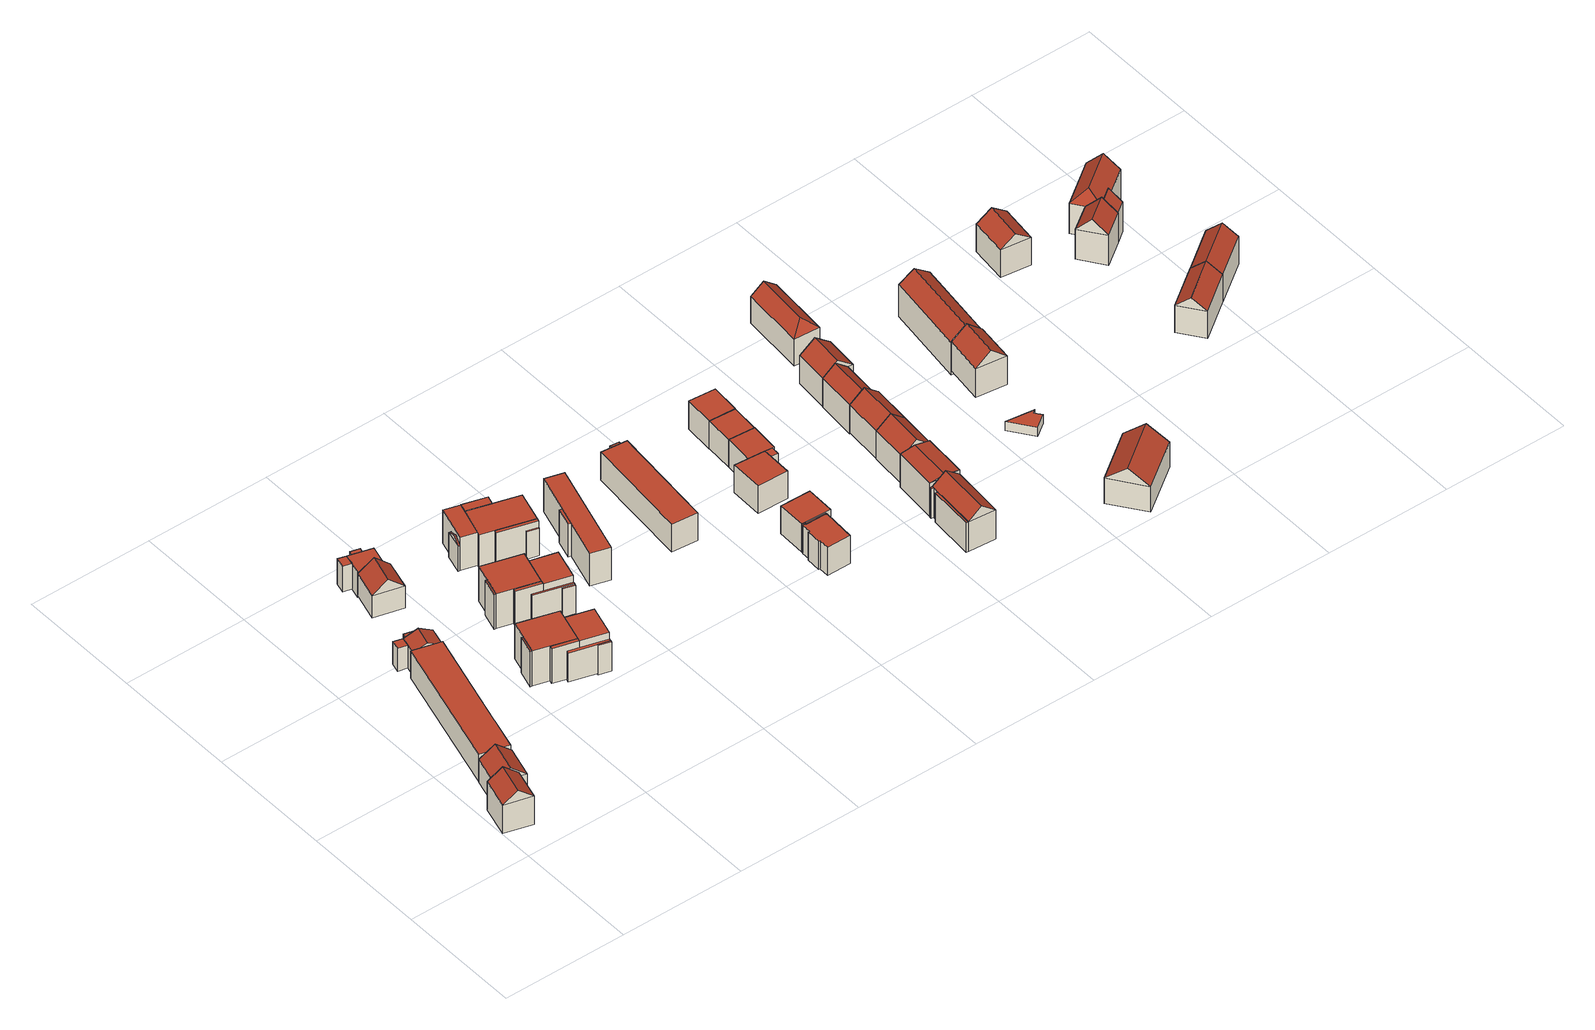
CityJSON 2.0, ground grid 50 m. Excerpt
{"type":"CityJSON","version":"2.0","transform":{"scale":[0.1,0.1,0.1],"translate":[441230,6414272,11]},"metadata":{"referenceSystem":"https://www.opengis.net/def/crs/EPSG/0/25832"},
"CityObjects":{
"building1":{"type":"Building","attributes":{"function":"31001_1010","yearOfConstruction":1968,"roofType":"3100","measuredHeight":17.21,"storeysAboveGround":4},"geometry":[{"type":"Solid","lod":"2","boundaries":[[[[0,1,2,3]],[[4,5,1,0]],[[6,7,5,4]],[[3,2,7,6]],[[0,8,4]],[[6,9,3]],[[3,9,8,0]],[[4,8,9,6]],[[1,5,7,2]]]],"semantics":{"surfaces":[{"type":"WallSurface"},{"type":"RoofSurface","Flaechenneigung":"51.5981158686414","Flaechenrichtung":"105.169699929965","Flaechengroesse":"94.2232230986849"},{"type":"RoofSurface","Flaechenneigung":"51.5977407066531","Flaechenrichtung":"285.17184355059","Flaechengroesse":"94.2241788945596"},{"type":"GroundSurface"}],"values":[[0,0,0,0,0,0,1,2,3]]}}]},
"building2":{"type":"Building","attributes":{"function":"31001_1010","yearOfConstruction":1968,"roofType":"3100","measuredHeight":14.88,"storeysAboveGround":3},"geometry":[{"type":"Solid","lod":"2","boundaries":[[[[10,11,12,13]],[[14,15,11,10]],[[16,17,15,14]],[[13,12,17,16]],[[10,18,14]],[[16,19,13]],[[13,19,18,10]],[[14,18,19,16]],[[11,15,17,12]]]],"semantics":{"surfaces":[{"type":"WallSurface"},{"type":"RoofSurface","Flaechenneigung":"51.2438003089456","Flaechenrichtung":"285.470686684508","Flaechengroesse":"98.1974439866793"},{"type":"RoofSurface","Flaechenneigung":"51.2439157986858","Flaechenrichtung":"105.369664526559","Flaechengroesse":"97.963988741101"},{"type":"GroundSurface"}],"values":[[0,0,0,0,0,0,1,2,3]]}}]},
"building3":{"type":"Building","attributes":{"function":"31001_1010","yearOfConstruction":1968,"roofType":"1000","measuredHeight":12.3,"storeysAboveGround":3},"geometry":[{"type":"Solid","lod":"2","boundaries":[[[[20,21,22,23]],[[24,25,21,20]],[[26,27,25,24]],[[28,29,27,26]],[[30,31,29,28]],[[32,33,31,30]],[[23,22,33,32]],[[30,28,26,24,20,23,32]],[[21,25,27,29,31,33,22]]]],"semantics":{"surfaces":[{"type":"WallSurface"},{"type":"RoofSurface","Flaechenneigung":"90","Flaechenrichtung":"0","Flaechengroesse":"645.74758550325"},{"type":"GroundSurface"}],"values":[[0,0,0,0,0,0,0,1,2]]}}]},
"building4":{"type":"Building","attributes":{"function":"31001_1010"},"children":["building4-1","building4-2","building4-3"]},
"building4-1":{"type":"BuildingPart","attributes":{"roofType":"1000","measuredHeight":10.13,"storeysAboveGround":2},"parents":["building4"],"geometry":[{"type":"Solid","lod":"2","boundaries":[[[[34,35,36,37]],[[38,39,35,34]],[[40,41,39,38]],[[37,36,41,40]],[[38,34,37,40]],[[35,39,41,36]]]],"semantics":{"surfaces":[{"type":"WallSurface"},{"type":"RoofSurface","Flaechenneigung":"90","Flaechenrichtung":"0","Flaechengroesse":"11.446741510257"},{"type":"GroundSurface"}],"values":[[0,0,0,0,1,2]]}}]},
"building4-2":{"type":"BuildingPart","attributes":{"roofType":"3100","measuredHeight":12.88,"storeysAboveGround":2},"parents":["building4"],"geometry":[{"type":"Solid","lod":"2","boundaries":[[[[42,43,44,45]],[[46,47,43,42]],[[48,49,47,46]],[[45,44,49,48]],[[42,50,46]],[[48,51,45]],[[45,51,50,42]],[[46,50,51,48]],[[43,47,49,44]]]],"semantics":{"surfaces":[{"type":"WallSurface"},{"type":"RoofSurface","Flaechenneigung":"62.8078495056422","Flaechenrichtung":"105.169453863207","Flaechengroesse":"47.6196938675684"},{"type":"RoofSurface","Flaechenneigung":"62.8079663445715","Flaechenrichtung":"285.169638470632","Flaechengroesse":"47.8461715653977"},{"type":"GroundSurface"}],"values":[[0,0,0,0,0,0,1,2,3]]}}]},
"building4-3":{"type":"BuildingPart","attributes":{"roofType":"1000","measuredHeight":10.13,"storeysAboveGround":2},"parents":["building4"],"geometry":[{"type":"Solid","lod":"2","boundaries":[[[[52,53,54,55]],[[56,57,53,52]],[[48,49,57,56]],[[55,54,49,48]],[[56,52,55,48]],[[53,57,49,54]]]],"semantics":{"surfaces":[{"type":"WallSurface"},{"type":"RoofSurface","Flaechenneigung":"90","Flaechenrichtung":"0","Flaechengroesse":"14.568405973555"},{"type":"GroundSurface"}],"values":[[0,0,0,0,1,2]]}}]},
"building5":{"type":"Building","attributes":{"function":"31001_1010","yearOfConstruction":1968,"roofType":"3100","measuredHeight":14.95,"storeysAboveGround":3},"geometry":[{"type":"Solid","lod":"2","boundaries":[[[[58,59,60,61]],[[62,63,59,58]],[[64,65,63,62]],[[61,60,65,64]],[[58,66,62]],[[64,67,61]],[[61,67,66,58]],[[62,66,67,64]],[[59,63,65,60]]]],"semantics":{"surfaces":[{"type":"WallSurface"},{"type":"RoofSurface","Flaechenneigung":"49.0022555399337","Flaechenrichtung":"285.1312993317","Flaechengroesse":"94.0122801177555"},{"type":"RoofSurface","Flaechenneigung":"49.0024174935074","Flaechenrichtung":"105.13764898695","Flaechengroesse":"94.0638239980555"},{"type":"GroundSurface"}],"values":[[0,0,0,0,0,0,1,2,3]]}}]},
"building6":{"type":"Building","attributes":{"function":"31001_1010"},"children":["building6-1","building6-2","building6-3"]},
"building6-1":{"type":"BuildingPart","attributes":{"roofType":"1000","measuredHeight":11.25,"storeysAboveGround":3},"parents":["building6"],"geometry":[{"type":"Solid","lod":"2","boundaries":[[[[68,69,70,71]],[[72,73,69,68]],[[74,75,73,72]],[[71,70,75,74]],[[72,68,71,74]],[[69,73,75,70]]]],"semantics":{"surfaces":[{"type":"WallSurface"},{"type":"RoofSurface","Flaechenneigung":"90","Flaechenrichtung":"0","Flaechengroesse":"86.5242009406022"},{"type":"GroundSurface"}],"values":[[0,0,0,0,1,2]]}}]},
"building6-2":{"type":"BuildingPart","attributes":{"roofType":"1000","measuredHeight":11.25,"storeysAboveGround":3},"parents":["building6"],"geometry":[{"type":"Solid","lod":"2","boundaries":[[[[76,77,78,79]],[[80,81,77,76]],[[71,70,81,80]],[[79,78,70,71]],[[80,76,79,71]],[[77,81,70,78]]]],"semantics":{"surfaces":[{"type":"WallSurface"},{"type":"RoofSurface","Flaechenneigung":"90","Flaechenrichtung":"0","Flaechengroesse":"14.489088551014"},{"type":"GroundSurface"}],"values":[[0,0,0,0,1,2]]}}]},
"building6-3":{"type":"BuildingPart","attributes":{"roofType":"1000","measuredHeight":11.25,"storeysAboveGround":3},"parents":["building6"],"geometry":[{"type":"Solid","lod":"2","boundaries":[[[[82,83,84,85]],[[86,87,83,82]],[[88,89,87,86]],[[85,84,89,88]],[[86,82,85,88]],[[83,87,89,84]]]],"semantics":{"surfaces":[{"type":"WallSurface"},{"type":"RoofSurface","Flaechenneigung":"90","Flaechenrichtung":"0","Flaechengroesse":"5.83234241285503"},{"type":"GroundSurface"}],"values":[[0,0,0,0,1,2]]}}]},
"building7":{"type":"Building","attributes":{"function":"31001_1010"},"children":["building7-1","building7-2","building7-3","building7-4","building7-5","building7-6"]},
"building7-1":{"type":"BuildingPart","attributes":{"roofType":"1000","measuredHeight":15.58,"storeysAboveGround":5},"parents":["building7"],"geometry":[{"type":"Solid","lod":"2","boundaries":[[[[90,91,92,93]],[[94,95,91,90]],[[96,97,95,94]],[[93,92,97,96]],[[94,90,93,96]],[[91,95,97,92]]]],"semantics":{"surfaces":[{"type":"WallSurface"},{"type":"RoofSurface","Flaechenneigung":"90","Flaechenrichtung":"0","Flaechengroesse":"13.5879964000682"},{"type":"GroundSurface"}],"values":[[0,0,0,0,1,2]]}}]},
"building7-2":{"type":"BuildingPart","attributes":{"roofType":"1000","measuredHeight":15.58,"storeysAboveGround":5},"parents":["building7"],"geometry":[{"type":"Solid","lod":"2","boundaries":[[[[98,99,100,101]],[[102,103,99,98]],[[94,95,103,102]],[[101,100,95,94]],[[102,98,101,94]],[[99,103,95,100]]]],"semantics":{"surfaces":[{"type":"WallSurface"},{"type":"RoofSurface","Flaechenneigung":"90","Flaechenrichtung":"0","Flaechengroesse":"241.607651252292"},{"type":"GroundSurface"}],"values":[[0,0,0,0,1,2]]}}]},
"building7-3":{"type":"BuildingPart","attributes":{"roofType":"1000","measuredHeight":15.62,"storeysAboveGround":5},"parents":["building7"],"geometry":[{"type":"Solid","lod":"2","boundaries":[[[[104,105,106,107]],[[108,109,105,104]],[[96,97,109,108]],[[107,106,97,96]],[[108,104,107,96]],[[105,109,97,106]]]],"semantics":{"surfaces":[{"type":"WallSurface"},{"type":"RoofSurface","Flaechenneigung":"90","Flaechenrichtung":"0","Flaechengroesse":"135.118223034993"},{"type":"GroundSurface"}],"values":[[0,0,0,0,1,2]]}}]},
"building7-4":{"type":"BuildingPart","attributes":{"roofType":"1000","measuredHeight":12.82,"storeysAboveGround":5},"parents":["building7"],"geometry":[{"type":"Solid","lod":"2","boundaries":[[[[110,111,109,112]],[[113,114,111,110]],[[115,116,114,113]],[[112,109,116,115]],[[113,110,112,115]],[[111,114,116,109]]]],"semantics":{"surfaces":[{"type":"WallSurface"},{"type":"RoofSurface","Flaechenneigung":"90","Flaechenrichtung":"0","Flaechengroesse":"21.0729830514496"},{"type":"GroundSurface"}],"values":[[0,0,0,0,1,2]]}}]},
"building7-5":{"type":"BuildingPart","attributes":{"roofType":"1000","measuredHeight":15.58,"storeysAboveGround":5},"parents":["building7"],"geometry":[{"type":"Solid","lod":"2","boundaries":[[[[117,118,100,101]],[[119,120,118,117]],[[121,122,120,119]],[[101,100,122,121]],[[119,117,101,121]],[[118,120,122,100]]]],"semantics":{"surfaces":[{"type":"WallSurface"},{"type":"RoofSurface","Flaechenneigung":"90","Flaechenrichtung":"0","Flaechengroesse":"6.01140511487342"},{"type":"GroundSurface"}],"values":[[0,0,0,0,1,2]]}}]},
"building7-6":{"type":"BuildingPart","attributes":{"roofType":"1000","measuredHeight":13.15,"storeysAboveGround":5},"parents":["building7"],"geometry":[{"type":"Solid","lod":"2","boundaries":[[[[123,124,111,125]],[[126,127,124,123]],[[128,129,127,126]],[[125,111,129,128]],[[126,123,125,128]],[[124,127,129,111]]]],"semantics":{"surfaces":[{"type":"WallSurface"},{"type":"RoofSurface","Flaechenneigung":"90","Flaechenrichtung":"0","Flaechengroesse":"3.6171416399276"},{"type":"GroundSurface"}],"values":[[0,0,0,0,1,2]]}}]},
"building8":{"type":"Building","attributes":{"function":"31001_1010"},"children":["building8-1","building8-2","building8-3","building8-4","building8-5","building8-6"]},
"building8-1":{"type":"BuildingPart","attributes":{"roofType":"1000","measuredHeight":15.4,"storeysAboveGround":5},"parents":["building8"],"geometry":[{"type":"Solid","lod":"2","boundaries":[[[[130,131,132,133]],[[134,135,131,130]],[[136,137,135,134]],[[133,132,137,136]],[[134,130,133,136]],[[131,135,137,132]]]],"semantics":{"surfaces":[{"type":"WallSurface"},{"type":"RoofSurface","Flaechenneigung":"90","Flaechenrichtung":"0","Flaechengroesse":"13.4405782430423"},{"type":"GroundSurface"}],"values":[[0,0,0,0,1,2]]}}]},
"building8-2":{"type":"BuildingPart","attributes":{"roofType":"1000","measuredHeight":15.4,"storeysAboveGround":5},"parents":["building8"],"geometry":[{"type":"Solid","lod":"2","boundaries":[[[[138,139,140,141]],[[142,143,139,138]],[[134,135,143,142]],[[141,140,135,134]],[[142,138,141,134]],[[139,143,135,140]]]],"semantics":{"surfaces":[{"type":"WallSurface"},{"type":"RoofSurface","Flaechenneigung":"90","Flaechenrichtung":"0","Flaechengroesse":"241.550671917059"},{"type":"GroundSurface"}],"values":[[0,0,0,0,1,2]]}}]},
"building8-3":{"type":"BuildingPart","attributes":{"roofType":"1000","measuredHeight":15.28,"storeysAboveGround":5},"parents":["building8"],"geometry":[{"type":"Solid","lod":"2","boundaries":[[[[144,145,146,147]],[[148,149,145,144]],[[150,137,149,148]],[[147,146,137,150]],[[148,144,147,150]],[[145,149,137,146]]]],"semantics":{"surfaces":[{"type":"WallSurface"},{"type":"RoofSurface","Flaechenneigung":"90","Flaechenrichtung":"0","Flaechengroesse":"135.533848009764"},{"type":"GroundSurface"}],"values":[[0,0,0,0,1,2]]}}]},
"building8-4":{"type":"BuildingPart","attributes":{"roofType":"2100","measuredHeight":12.86,"storeysAboveGround":5},"parents":["building8"],"geometry":[{"type":"Solid","lod":"2","boundaries":[[[[151,152,149,153]],[[154,155,152,151]],[[156,157,155,154]],[[153,149,157,156]],[[154,151,153,156]],[[152,155,157,149]]]],"semantics":{"surfaces":[{"type":"WallSurface"},{"type":"RoofSurface","Flaechenneigung":"74.3819763186237","Flaechenrichtung":"15.8544249583617","Flaechengroesse":"21.8560062512447"},{"type":"GroundSurface"}],"values":[[0,0,0,0,1,2]]}}]},
"building8-5":{"type":"BuildingPart","attributes":{"roofType":"1000","measuredHeight":15.4,"storeysAboveGround":5},"parents":["building8"],"geometry":[{"type":"Solid","lod":"2","boundaries":[[[[158,159,140,141]],[[160,161,159,158]],[[162,163,161,160]],[[141,140,163,162]],[[160,158,141,162]],[[159,161,163,140]]]],"semantics":{"surfaces":[{"type":"WallSurface"},{"type":"RoofSurface","Flaechenneigung":"90","Flaechenrichtung":"0","Flaechengroesse":"6.14454359055777"},{"type":"GroundSurface"}],"values":[[0,0,0,0,1,2]]}}]},
"building8-6":{"type":"BuildingPart","attributes":{"roofType":"1000","measuredHeight":12.59,"storeysAboveGround":5},"parents":["building8"],"geometry":[{"type":"Solid","lod":"2","boundaries":[[[[164,165,152,166]],[[167,168,165,164]],[[169,170,168,167]],[[166,152,170,169]],[[167,164,166,169]],[[165,168,170,152]]]],"semantics":{"surfaces":[{"type":"WallSurface"},{"type":"RoofSurface","Flaechenneigung":"90","Flaechenrichtung":"0","Flaechengroesse":"3.52451033140107"},{"type":"GroundSurface"}],"values":[[0,0,0,0,1,2]]}}]},
"building9":{"type":"Building","attributes":{"function":"31001_1010"},"children":["building9-1","building9-2","building9-3","building9-4","building9-5","building9-6"]},
"building9-1":{"type":"BuildingPart","attributes":{"roofType":"1000","measuredHeight":14.95,"storeysAboveGround":5},"parents":["building9"],"geometry":[{"type":"Solid","lod":"2","boundaries":[[[[171,172,173,174]],[[175,176,172,171]],[[177,178,176,175]],[[174,173,178,177]],[[175,171,174,177]],[[172,176,178,173]]]],"semantics":{"surfaces":[{"type":"WallSurface"},{"type":"RoofSurface","Flaechenneigung":"90","Flaechenrichtung":"0","Flaechengroesse":"35.3625535286007"},{"type":"GroundSurface"}],"values":[[0,0,0,0,1,2]]}}]},
"building9-2":{"type":"BuildingPart","attributes":{"roofType":"1000","measuredHeight":14.98,"storeysAboveGround":5},"parents":["building9"],"geometry":[{"type":"Solid","lod":"2","boundaries":[[[[179,180,181,182]],[[183,184,180,179]],[[171,172,184,183]],[[182,181,172,171]],[[183,179,182,171]],[[180,184,172,181]]]],"semantics":{"surfaces":[{"type":"WallSurface"},{"type":"RoofSurface","Flaechenneigung":"90","Flaechenrichtung":"0","Flaechengroesse":"261.321941016752"},{"type":"GroundSurface"}],"values":[[0,0,0,0,1,2]]}}]},
"building9-3":{"type":"BuildingPart","attributes":{"roofType":"1000","measuredHeight":14.98,"storeysAboveGround":5},"parents":["building9"],"geometry":[{"type":"Solid","lod":"2","boundaries":[[[[185,186,180,179]],[[187,188,186,185]],[[189,190,188,187]],[[179,180,190,189]],[[187,185,179,189]],[[186,188,190,180]]]],"semantics":{"surfaces":[{"type":"WallSurface"},{"type":"RoofSurface","Flaechenneigung":"90","Flaechenrichtung":"0","Flaechengroesse":"20.0048689091102"},{"type":"GroundSurface"}],"values":[[0,0,0,0,1,2]]}}]},
"building9-4":{"type":"BuildingPart","attributes":{"roofType":"1000","measuredHeight":12.29,"storeysAboveGround":5},"parents":["building9"],"geometry":[{"type":"Solid","lod":"2","boundaries":[[[[191,192,186,193]],[[194,195,192,191]],[[196,197,195,194]],[[193,186,197,196]],[[194,191,193,196]],[[192,195,197,186]]]],"semantics":{"surfaces":[{"type":"WallSurface"},{"type":"RoofSurface","Flaechenneigung":"90","Flaechenrichtung":"0","Flaechengroesse":"3.66609453776158"},{"type":"GroundSurface"}],"values":[[0,0,0,0,1,2]]}}]},
"building9-5":{"type":"BuildingPart","attributes":{"roofType":"1000","measuredHeight":14.87,"storeysAboveGround":5},"parents":["building9"],"geometry":[{"type":"Solid","lod":"2","boundaries":[[[[198,199,200,201]],[[202,203,199,198]],[[204,176,203,202]],[[201,200,176,204]],[[202,198,201,204]],[[199,203,176,200]]]],"semantics":{"surfaces":[{"type":"WallSurface"},{"type":"RoofSurface","Flaechenneigung":"90","Flaechenrichtung":"0","Flaechengroesse":"94.6511933711442"},{"type":"GroundSurface"}],"values":[[0,0,0,0,1,2]]}}]},
"building9-6":{"type":"BuildingPart","attributes":{"roofType":"3100","measuredHeight":12.92,"storeysAboveGround":5},"parents":["building9"],"geometry":[{"type":"Solid","lod":"2","boundaries":[[[[205,206,199,207]],[[208,209,206,205]],[[210,211,209,208]],[[207,199,211,210]],[[205,212,208]],[[210,213,207]],[[207,213,212,205]],[[208,212,213,210]],[[206,209,211,199]]]],"semantics":{"surfaces":[{"type":"WallSurface"},{"type":"RoofSurface","Flaechenneigung":"63.4920030055942","Flaechenrichtung":"195.904818814227","Flaechengroesse":"3.3846156463893"},{"type":"RoofSurface","Flaechenneigung":"63.4915638891452","Flaechenrichtung":"15.8990374017304","Flaechengroesse":"3.4119629204298"},{"type":"GroundSurface"}],"values":[[0,0,0,0,0,0,1,2,3]]}}]},
"building10":{"type":"Building","attributes":{"function":"31001_1010"},"children":["building10-1","building10-2"]},
"building10-1":{"type":"BuildingPart","attributes":{"roofType":"1000","measuredHeight":14.61,"storeysAboveGround":5},"parents":["building10"],"geometry":[{"type":"Solid","lod":"2","boundaries":[[[[214,215,216,217]],[[218,219,215,214]],[[220,221,219,218]],[[217,216,221,220]],[[218,214,217,220]],[[215,219,221,216]]]],"semantics":{"surfaces":[{"type":"WallSurface"},{"type":"RoofSurface","Flaechenneigung":"90","Flaechenrichtung":"0","Flaechengroesse":"307.753082973973"},{"type":"GroundSurface"}],"values":[[0,0,0,0,1,2]]}}]},
"building10-2":{"type":"BuildingPart","attributes":{"roofType":"1000","measuredHeight":14.61,"storeysAboveGround":5},"parents":["building10"],"geometry":[{"type":"Solid","lod":"2","boundaries":[[[[222,223,224,225]],[[226,227,223,222]],[[228,229,227,226]],[[225,224,229,228]],[[226,222,225,228]],[[223,227,229,224]]]],"semantics":{"surfaces":[{"type":"WallSurface"},{"type":"RoofSurface","Flaechenneigung":"90","Flaechenrichtung":"0","Flaechengroesse":"8.63610338730319"},{"type":"GroundSurface"}],"values":[[0,0,0,0,1,2]]}}]},
"building11":{"type":"Building","attributes":{"function":"31001_1010"},"children":["building11-1","building11-2"]},
"building11-1":{"type":"BuildingPart","attributes":{"roofType":"1000","measuredHeight":12.32,"storeysAboveGround":4},"parents":["building11"],"geometry":[{"type":"Solid","lod":"2","boundaries":[[[[230,231,232,233]],[[234,235,231,230]],[[236,237,235,234]],[[233,232,237,236]],[[234,230,233,236]],[[231,235,237,232]]]],"semantics":{"surfaces":[{"type":"WallSurface"},{"type":"RoofSurface","Flaechenneigung":"90","Flaechenrichtung":"0","Flaechengroesse":"445.48970251224"},{"type":"GroundSurface"}],"values":[[0,0,0,0,1,2]]}}]},
"building11-2":{"type":"BuildingPart","attributes":{"roofType":"1000","measuredHeight":12.39,"storeysAboveGround":4},"parents":["building11"],"geometry":[{"type":"Solid","lod":"2","boundaries":[[[[238,239,240,241]],[[242,243,239,238]],[[244,245,243,242]],[[241,240,245,244]],[[242,238,241,244]],[[239,243,245,240]]]],"semantics":{"surfaces":[{"type":"WallSurface"},{"type":"RoofSurface","Flaechenneigung":"90","Flaechenrichtung":"0","Flaechengroesse":"3.3999189991632"},{"type":"GroundSurface"}],"values":[[0,0,0,0,1,2]]}}]},
"building12":{"type":"Building","attributes":{"function":"31001_1010","yearOfConstruction":1957,"roofType":"1000","measuredHeight":12.53,"storeysAboveGround":4},"geometry":[{"type":"Solid","lod":"2","boundaries":[[[[246,247,248,249]],[[250,251,247,246]],[[252,253,251,250]],[[254,255,253,252]],[[256,257,255,254]],[[258,259,257,256]],[[260,261,259,258]],[[262,263,261,260]],[[264,265,263,262]],[[266,267,265,264]],[[268,269,267,266]],[[249,248,269,268]],[[266,264,262,260,258,256,254,252,250,246,249,268]],[[247,251,253,255,257,259,261,263,265,267,269,248]]]],"semantics":{"surfaces":[{"type":"WallSurface"},{"type":"RoofSurface","Flaechenneigung":"90","Flaechenrichtung":"0","Flaechengroesse":"132.965900006417"},{"type":"GroundSurface"}],"values":[[0,0,0,0,0,0,0,0,0,0,0,0,1,2]]}}]},
"building13":{"type":"Building","attributes":{"function":"31001_1010"},"children":["building13-1","building13-2"]},
"building13-1":{"type":"BuildingPart","attributes":{"roofType":"1000","measuredHeight":12.25,"storeysAboveGround":4},"parents":["building13"],"geometry":[{"type":"Solid","lod":"2","boundaries":[[[[270,271,272,273]],[[274,275,271,270]],[[276,277,275,274]],[[273,272,277,276]],[[274,270,273,276]],[[271,275,277,272]]]],"semantics":{"surfaces":[{"type":"WallSurface"},{"type":"RoofSurface","Flaechenneigung":"90","Flaechenrichtung":"0","Flaechengroesse":"139.0693241183"},{"type":"GroundSurface"}],"values":[[0,0,0,0,1,2]]}}]},
"building13-2":{"type":"BuildingPart","attributes":{"roofType":"1000","measuredHeight":12.25,"storeysAboveGround":4},"parents":["building13"],"geometry":[{"type":"Solid","lod":"2","boundaries":[[[[258,278,279,260]],[[256,280,278,258]],[[273,272,280,256]],[[281,282,272,273]],[[266,283,282,281]],[[264,284,283,266]],[[262,285,284,264]],[[260,279,285,262]],[[264,266,281,273,256,258,260,262]],[[278,280,272,282,283,284,285,279]]]],"semantics":{"surfaces":[{"type":"WallSurface"},{"type":"RoofSurface","Flaechenneigung":"90","Flaechenrichtung":"0","Flaechengroesse":"7.12962637887542"},{"type":"GroundSurface"}],"values":[[0,0,0,0,0,0,0,0,1,2]]}}]},
"building14":{"type":"Building","attributes":{"function":"31001_1010"},"children":["building14-1","building14-2"]},
"building14-1":{"type":"BuildingPart","attributes":{"roofType":"1000","measuredHeight":12.29,"storeysAboveGround":4},"parents":["building14"],"geometry":[{"type":"Solid","lod":"2","boundaries":[[[[286,287,288,289]],[[290,291,287,286]],[[292,293,291,290]],[[289,288,293,292]],[[290,286,289,292]],[[287,291,293,288]]]],"semantics":{"surfaces":[{"type":"WallSurface"},{"type":"RoofSurface","Flaechenneigung":"90","Flaechenrichtung":"0","Flaechengroesse":"9.55460015911533"},{"type":"GroundSurface"}],"values":[[0,0,0,0,1,2]]}}]},
"building14-2":{"type":"BuildingPart","attributes":{"roofType":"1000","measuredHeight":12.29,"storeysAboveGround":4},"parents":["building14"],"geometry":[{"type":"Solid","lod":"2","boundaries":[[[[294,295,296,297]],[[298,299,295,294]],[[290,291,299,298]],[[297,296,291,290]],[[298,294,297,290]],[[295,299,291,296]]]],"semantics":{"surfaces":[{"type":"WallSurface"},{"type":"RoofSurface","Flaechenneigung":"90","Flaechenrichtung":"0","Flaechengroesse":"157.999149214281"},{"type":"GroundSurface"}],"values":[[0,0,0,0,1,2]]}}]},
"building15":{"type":"Building","attributes":{"function":"31001_1010","yearOfConstruction":1957,"roofType":"1000","measuredHeight":12.26,"storeysAboveGround":4},"geometry":[{"type":"Solid","lod":"2","boundaries":[[[[300,301,302,303]],[[292,293,301,300]],[[304,305,293,292]],[[306,307,305,304]],[[308,309,307,306]],[[310,311,309,308]],[[303,302,311,310]],[[308,306,304,292,300,303,310]],[[301,293,305,307,309,311,302]]]],"semantics":{"surfaces":[{"type":"WallSurface"},{"type":"RoofSurface","Flaechenneigung":"90","Flaechenrichtung":"0","Flaechengroesse":"120.564950507901"},{"type":"GroundSurface"}],"values":[[0,0,0,0,0,0,0,1,2]]}}]},
"building16":{"type":"Building","attributes":{"function":"31001_1010","yearOfConstruction":1957,"roofType":"1000","measuredHeight":12.17,"storeysAboveGround":4},"geometry":[{"type":"Solid","lod":"2","boundaries":[[[[312,313,314,315]],[[316,317,313,312]],[[318,319,317,316]],[[315,314,319,318]],[[316,312,315,318]],[[313,317,319,314]]]],"semantics":{"surfaces":[{"type":"WallSurface"},{"type":"RoofSurface","Flaechenneigung":"90","Flaechenrichtung":"0","Flaechengroesse":"119.162561000473"},{"type":"GroundSurface"}],"values":[[0,0,0,0,1,2]]}}]},
"building17":{"type":"Building","attributes":{"function":"31001_1010","yearOfConstruction":1957,"roofType":"1000","measuredHeight":12.5,"storeysAboveGround":4},"geometry":[{"type":"Solid","lod":"2","boundaries":[[[[320,321,322,323]],[[324,325,321,320]],[[326,327,325,324]],[[323,322,327,326]],[[324,320,323,326]],[[321,325,327,322]]]],"semantics":{"surfaces":[{"type":"WallSurface"},{"type":"RoofSurface","Flaechenneigung":"90","Flaechenrichtung":"0","Flaechengroesse":"124.718793501107"},{"type":"GroundSurface"}],"values":[[0,0,0,0,1,2]]}}]},
"building18":{"type":"Building","attributes":{"function":"31001_1010"},"children":["building18-1","building18-2","building18-3"]},
"building18-1":{"type":"BuildingPart","attributes":{"roofType":"1000","measuredHeight":13.09,"storeysAboveGround":4},"parents":["building18"],"geometry":[{"type":"Solid","lod":"2","boundaries":[[[[328,329,330,331]],[[332,333,329,328]],[[334,335,333,332]],[[331,330,335,334]],[[332,328,331,334]],[[329,333,335,330]]]],"semantics":{"surfaces":[{"type":"WallSurface"},{"type":"RoofSurface","Flaechenneigung":"90","Flaechenrichtung":"0","Flaechengroesse":"0.855723600022423"},{"type":"GroundSurface"}],"values":[[0,0,0,0,1,2]]}}]},
"building18-2":{"type":"BuildingPart","attributes":{"roofType":"3100","measuredHeight":17.47,"storeysAboveGround":4},"parents":["building18"],"geometry":[{"type":"Solid","lod":"2","boundaries":[[[[336,337,338,339]],[[340,341,337,336]],[[328,329,341,340]],[[339,338,329,328]],[[336,342,340]],[[328,343,339]],[[339,343,342,336]],[[340,342,343,328]],[[337,341,329,338]]]],"semantics":{"surfaces":[{"type":"WallSurface"},{"type":"RoofSurface","Flaechenneigung":"51.3842648029939","Flaechenrichtung":"94.7771325275028","Flaechengroesse":"149.770447584738"},{"type":"RoofSurface","Flaechenneigung":"51.3842823849757","Flaechenrichtung":"274.764007435131","Flaechengroesse":"149.746299770808"},{"type":"GroundSurface"}],"values":[[0,0,0,0,0,0,1,2,3]]}}]},
"building18-3":{"type":"BuildingPart","attributes":{"roofType":"1000","measuredHeight":13.09,"storeysAboveGround":4},"parents":["building18"],"geometry":[{"type":"Solid","lod":"2","boundaries":[[[[344,345,341,340]],[[346,347,345,344]],[[348,349,347,346]],[[340,341,349,348]],[[346,344,340,348]],[[345,347,349,341]]]],"semantics":{"surfaces":[{"type":"WallSurface"},{"type":"RoofSurface","Flaechenneigung":"90","Flaechenrichtung":"0","Flaechengroesse":"16.0328354878416"},{"type":"GroundSurface"}],"values":[[0,0,0,0,1,2]]}}]},
"building19":{"type":"Building","attributes":{"function":"31001_1010","yearOfConstruction":1957,"roofType":"3100","measuredHeight":15.89,"storeysAboveGround":4},"geometry":[{"type":"Solid","lod":"2","boundaries":[[[[350,351,352,353]],[[354,355,351,350]],[[356,357,355,354]],[[353,352,357,356]],[[350,358,354]],[[356,359,353]],[[353,359,358,350]],[[354,358,359,356]],[[351,355,357,352]]]],"semantics":{"surfaces":[{"type":"WallSurface"},{"type":"RoofSurface","Flaechenneigung":"79.7290207303739","Flaechenrichtung":"274.747009372667","Flaechengroesse":"106.609510942436"},{"type":"RoofSurface","Flaechenneigung":"79.7290236420086","Flaechenrichtung":"94.7732426433638","Flaechengroesse":"106.607476937754"},{"type":"GroundSurface"}],"values":[[0,0,0,0,0,0,1,2,3]]}}]},
"building20":{"type":"Building","attributes":{"function":"31001_1010","yearOfConstruction":1968,"roofType":"3100","measuredHeight":17.33,"storeysAboveGround":4},"geometry":[{"type":"Solid","lod":"2","boundaries":[[[[360,361,362,363]],[[364,365,361,360]],[[366,367,365,364]],[[363,362,367,366]],[[360,368,364]],[[366,369,363]],[[363,369,368,360]],[[364,368,369,366]],[[361,365,367,362]]]],"semantics":{"surfaces":[{"type":"WallSurface"},{"type":"RoofSurface","Flaechenneigung":"50.5566959707749","Flaechenrichtung":"274.852284709095","Flaechengroesse":"116.816579606427"},{"type":"RoofSurface","Flaechenneigung":"50.5566469633947","Flaechenrichtung":"94.8153623081915","Flaechengroesse":"116.817805660498"},{"type":"GroundSurface"}],"values":[[0,0,0,0,0,0,1,2,3]]}}]},
"building21":{"type":"Building","attributes":{"function":"31001_1010","yearOfConstruction":1968,"roofType":"3100","measuredHeight":17.15,"storeysAboveGround":4},"geometry":[{"type":"Solid","lod":"2","boundaries":[[[[370,371,372,360]],[[373,374,371,370]],[[364,375,374,373]],[[360,372,375,364]],[[370,376,373]],[[364,368,360]],[[360,368,376,370]],[[373,376,368,364]],[[371,374,375,372]]]],"semantics":{"surfaces":[{"type":"WallSurface"},{"type":"RoofSurface","Flaechenneigung":"50.6624687682465","Flaechenrichtung":"274.75898850516","Flaechengroesse":"116.517351700674"},{"type":"RoofSurface","Flaechenneigung":"50.662705445079","Flaechenrichtung":"94.7496823865435","Flaechengroesse":"116.519529971061"},{"type":"GroundSurface"}],"values":[[0,0,0,0,0,0,1,2,3]]}}]},
"building22":{"type":"Building","attributes":{"function":"31001_1010","yearOfConstruction":1957,"roofType":"3100","measuredHeight":17.17,"storeysAboveGround":4},"geometry":[{"type":"Solid","lod":"2","boundaries":[[[[377,378,379,380]],[[381,382,378,377]],[[383,384,382,381]],[[380,379,384,383]],[[377,385,381]],[[383,386,380]],[[380,386,385,377]],[[381,385,386,383]],[[378,382,384,379]]]],"semantics":{"surfaces":[{"type":"WallSurface"},{"type":"RoofSurface","Flaechenneigung":"50.1241987547722","Flaechenrichtung":"94.7454371099498","Flaechengroesse":"105.618742961566"},{"type":"RoofSurface","Flaechenneigung":"50.1242071482008","Flaechenrichtung":"274.75976210668","Flaechengroesse":"105.6209346728"},{"type":"GroundSurface"}],"values":[[0,0,0,0,0,0,1,2,3]]}}]},
"building23":{"type":"Building","attributes":{"function":"31001_1010","yearOfConstruction":1968,"roofType":"3100","measuredHeight":17.45,"storeysAboveGround":4},"geometry":[{"type":"Solid","lod":"2","boundaries":[[[[387,388,389,383]],[[390,391,388,387]],[[392,393,391,390]],[[383,389,393,392]],[[387,394,390]],[[392,395,383]],[[383,395,394,387]],[[390,394,395,392]],[[388,391,393,389]]]],"semantics":{"surfaces":[{"type":"WallSurface"},{"type":"RoofSurface","Flaechenneigung":"50.8403271230167","Flaechenrichtung":"274.759334285362","Flaechengroesse":"106.432566037712"},{"type":"RoofSurface","Flaechenneigung":"50.8402870679399","Flaechenrichtung":"94.7493111735273","Flaechengroesse":"106.419180254984"},{"type":"GroundSurface"}],"values":[[0,0,0,0,0,0,1,2,3]]}}]},
"building24":{"type":"Building","attributes":{"function":"31001_1010","yearOfConstruction":1978,"roofType":"5000","measuredHeight":16.23,"storeysAboveGround":4},"geometry":[{"type":"Solid","lod":"2","boundaries":[[[[396,397,398,399]],[[400,401,397,396]],[[402,403,401,400]],[[399,398,403,402]],[[396,404,400]],[[402,405,399]],[[399,405,404,396]],[[400,404,405,402]],[[397,401,403,398]]]],"semantics":{"surfaces":[{"type":"WallSurface"},{"type":"RoofSurface","Flaechenneigung":"42.1431445799419","Flaechenrichtung":"184.682981343745","Flaechengroesse":"30.2551103170828"},{"type":"RoofSurface","Flaechenneigung":"49.5434518301671","Flaechenrichtung":"94.6655458013163","Flaechengroesse":"159.482681557768"},{"type":"RoofSurface","Flaechenneigung":"49.5434941488842","Flaechenrichtung":"274.693698335915","Flaechengroesse":"159.516159556019"},{"type":"GroundSurface"}],"values":[[0,0,0,0,1,0,2,3,4]]}}]},
"building25":{"type":"Building","attributes":{"function":"31001_1010","yearOfConstruction":1968,"roofType":"3100","measuredHeight":17.5,"storeysAboveGround":4},"geometry":[{"type":"Solid","lod":"2","boundaries":[[[[406,407,408,409]],[[410,411,407,406]],[[412,413,411,410]],[[409,408,413,412]],[[406,414,410]],[[412,415,409]],[[409,415,414,406]],[[410,414,415,412]],[[407,411,413,408]]]],"semantics":{"surfaces":[{"type":"WallSurface"},{"type":"RoofSurface","Flaechenneigung":"51.7573745450055","Flaechenrichtung":"144.487816160563","Flaechengroesse":"234.629135862867"},{"type":"RoofSurface","Flaechenneigung":"51.7573440257962","Flaechenrichtung":"324.489554248234","Flaechengroesse":"234.630324821974"},{"type":"GroundSurface"}],"values":[[0,0,0,0,0,0,1,2,3]]}}]},
"building26":{"type":"Building","attributes":{"function":"31001_1010","yearOfConstruction":1957,"roofType":"1000","measuredHeight":4.01,"storeysAboveGround":1},"geometry":[{"type":"Solid","lod":"2","boundaries":[[[[416,417,418,419]],[[420,421,417,416]],[[422,423,421,420]],[[424,425,423,422]],[[419,418,425,424]],[[422,420,416,419,424]],[[417,421,423,425,418]]]],"semantics":{"surfaces":[{"type":"WallSurface"},{"type":"RoofSurface","Flaechenneigung":"90","Flaechenrichtung":"0","Flaechengroesse":"53.5376459995566"},{"type":"GroundSurface"}],"values":[[0,0,0,0,0,1,2]]}}]},
"building27":{"type":"Building","attributes":{"function":"31001_1010","yearOfConstruction":1957,"roofType":"3100","measuredHeight":18.11,"storeysAboveGround":4},"geometry":[{"type":"Solid","lod":"2","boundaries":[[[[426,427,428,429]],[[430,431,427,426]],[[432,433,431,430]],[[429,428,433,432]],[[426,434,430]],[[432,435,429]],[[429,435,434,426]],[[430,434,435,432]],[[427,431,433,428]]]],"semantics":{"surfaces":[{"type":"WallSurface"},{"type":"RoofSurface","Flaechenneigung":"49.2404609392449","Flaechenrichtung":"277.546394225686","Flaechengroesse":"125.092737567107"},{"type":"RoofSurface","Flaechenneigung":"49.2412987124629","Flaechenrichtung":"97.2299366568678","Flaechengroesse":"125.090242710187"},{"type":"GroundSurface"}],"values":[[0,0,0,0,0,0,1,2,3]]}}]},
"building28":{"type":"Building","attributes":{"function":"31001_1010","yearOfConstruction":1918,"roofType":"3100","measuredHeight":18.73,"storeysAboveGround":4},"geometry":[{"type":"Solid","lod":"2","boundaries":[[[[436,437,438,439]],[[440,441,437,436]],[[442,443,441,440]],[[439,438,443,442]],[[436,444,440]],[[442,445,439]],[[439,445,444,436]],[[440,444,445,442]],[[437,441,443,438]]]],"semantics":{"surfaces":[{"type":"WallSurface"},{"type":"RoofSurface","Flaechenneigung":"53.2551490662125","Flaechenrichtung":"277.705116162549","Flaechengroesse":"253.631671974652"},{"type":"RoofSurface","Flaechenneigung":"53.2551354709161","Flaechenrichtung":"97.7066858431934","Flaechengroesse":"253.131187322392"},{"type":"GroundSurface"}],"values":[[0,0,0,0,0,0,1,2,3]]}}]},
"building29":{"type":"Building","attributes":{"function":"31001_1010","yearOfConstruction":1968,"roofType":"3100","measuredHeight":16.68,"storeysAboveGround":4},"geometry":[{"type":"Solid","lod":"2","boundaries":[[[[446,447,448,449]],[[450,451,447,446]],[[452,453,451,450]],[[449,448,453,452]],[[446,454,450]],[[452,455,449]],[[449,455,454,446]],[[450,454,455,452]],[[447,451,453,448]]]],"semantics":{"surfaces":[{"type":"WallSurface"},{"type":"RoofSurface","Flaechenneigung":"53.9213198889697","Flaechenrichtung":"96.9844299528292","Flaechengroesse":"111.744814426588"},{"type":"RoofSurface","Flaechenneigung":"53.9213474683949","Flaechenrichtung":"276.932066666725","Flaechengroesse":"111.824686141751"},{"type":"GroundSurface"}],"values":[[0,0,0,0,0,0,1,2,3]]}}]},
"building30":{"type":"Building","attributes":{"function":"31001_1010","yearOfConstruction":1968,"roofType":"3100","measuredHeight":16.88,"storeysAboveGround":4},"geometry":[{"type":"Solid","lod":"2","boundaries":[[[[456,457,458,459]],[[460,461,457,456]],[[462,463,461,460]],[[459,458,463,462]],[[456,464,460]],[[462,465,459]],[[459,465,464,456]],[[460,464,465,462]],[[457,461,463,458]]]],"semantics":{"surfaces":[{"type":"WallSurface"},{"type":"RoofSurface","Flaechenneigung":"49.929204819007","Flaechenrichtung":"324.483100762114","Flaechengroesse":"139.825598329399"},{"type":"RoofSurface","Flaechenneigung":"49.9291394296567","Flaechenrichtung":"144.479769021293","Flaechengroesse":"139.826879520753"},{"type":"GroundSurface"}],"values":[[0,0,0,0,0,0,1,2,3]]}}]},
"building31":{"type":"Building","attributes":{"function":"31001_1010"},"children":["building31-1","building31-2","building31-3"]},
"building31-1":{"type":"BuildingPart","attributes":{"roofType":"3100","measuredHeight":19.03,"storeysAboveGround":4},"parents":["building31"],"geometry":[{"type":"Solid","lod":"2","boundaries":[[[[466,467,468,469]],[[470,471,467,466]],[[472,473,471,470]],[[469,468,473,472]],[[466,474,470]],[[472,475,469]],[[469,475,474,466]],[[470,474,475,472]],[[467,471,473,468]]]],"semantics":{"surfaces":[{"type":"WallSurface"},{"type":"RoofSurface","Flaechenneigung":"45.0405143253684","Flaechenrichtung":"325.043801132442","Flaechengroesse":"94.7471411723555"},{"type":"RoofSurface","Flaechenneigung":"45.0405121049153","Flaechenrichtung":"144.672434629821","Flaechengroesse":"94.1506210076101"},{"type":"GroundSurface"}],"values":[[0,0,0,0,0,0,1,2,3]]}}]},
"building31-2":{"type":"BuildingPart","attributes":{"roofType":"5000","measuredHeight":19,"storeysAboveGround":4},"parents":["building31"],"geometry":[{"type":"Solid","lod":"2","boundaries":[[[[476,477,478,479]],[[480,481,477,476]],[[482,483,481,480]],[[479,478,483,482]],[[476,484,480]],[[482,485,479]],[[479,485,484,476]],[[480,484,485,482]],[[477,481,483,478]]]],"semantics":{"surfaces":[{"type":"WallSurface"},{"type":"RoofSurface","Flaechenneigung":"27.446357151674","Flaechenrichtung":"235.226220660289","Flaechengroesse":"38.0875817411677"},{"type":"RoofSurface","Flaechenneigung":"45.7753080676237","Flaechenrichtung":"144.473093841553","Flaechengroesse":"159.480613117925"},{"type":"RoofSurface","Flaechenneigung":"45.7753302213092","Flaechenrichtung":"324.465566350072","Flaechengroesse":"158.846403290903"},{"type":"GroundSurface"}],"values":[[0,0,0,0,1,0,2,3,4]]}}]},
"building31-3":{"type":"BuildingPart","attributes":{"roofType":"2100","measuredHeight":18.32,"storeysAboveGround":4},"parents":["building31"],"geometry":[{"type":"Solid","lod":"2","boundaries":[[[[486,477,471,470]],[[487,488,477,486]],[[489,490,488,487]],[[470,471,490,489]],[[487,486,470,489]],[[477,488,490,471]]]],"semantics":{"surfaces":[{"type":"WallSurface"},{"type":"RoofSurface","Flaechenneigung":"45.1457953176918","Flaechenrichtung":"144.484985003942","Flaechengroesse":"40.8417854570527"},{"type":"GroundSurface"}],"values":[[0,0,0,0,1,2]]}}]},
"building32":{"type":"Building","attributes":{"function":"31001_1010","yearOfConstruction":1968,"roofType":"3100","measuredHeight":17.08,"storeysAboveGround":4},"geometry":[{"type":"Solid","lod":"2","boundaries":[[[[491,492,493,494]],[[495,496,492,491]],[[497,498,496,495]],[[494,493,498,497]],[[491,499,495]],[[497,500,494]],[[494,500,499,491]],[[495,499,500,497]],[[492,496,498,493]]]],"semantics":{"surfaces":[{"type":"WallSurface"},{"type":"RoofSurface","Flaechenneigung":"49.5598460904113","Flaechenrichtung":"324.477763017188","Flaechengroesse":"145.226000555526"},{"type":"RoofSurface","Flaechenneigung":"49.5598669129798","Flaechenrichtung":"144.467242866749","Flaechengroesse":"145.226854418482"},{"type":"GroundSurface"}],"values":[[0,0,0,0,0,0,1,2,3]]}}]}
},
"vertices":[
[113,110,131],[113,110,5],[147,234,5],[147,234,131],[3,140,131],[3,140,5],[37,264,131],[37,264,5],[58,125,177],[92,249,177],
[96,382,113],[96,382,12],[62,258,12],[62,258,113],[211,350,113],[211,350,12],[177,226,113],[177,226,12],[154,366,161],[119,242,161],
[96,382,136],[96,382,14],[207,351,14],[207,351,136],[242,921,136],[242,921,14],[251,919,136],[251,919,14],[354,891,136],[354,891,14],[242,480,136],[242,480,14],[242,477,136],[242,477,14],
[279,994,122],[279,994,21],[333,979,21],[333,979,122],[285,1013,122],[285,1013,21],[338,999,122],[338,999,21],
[354,891,122],[354,891,21],[374,967,21],[374,967,122],[251,919,122],[251,919,21],[271,996,122],[271,996,21],[302,905,149],[323,981,149],
[225,968,122],[225,968,21],[261,959,21],[261,959,122],[235,1006,122],[235,1006,21],
[356,1341,121],[356,1341,23],[324,1225,23],[324,1225,121],[470,1310,121],[470,1310,23],[439,1194,121],[439,1194,23],[413,1325,172],[381,1210,172],
[473,1400,127],[473,1400,14],[379,1426,14],[379,1426,127],[450,1315,127],[450,1315,14],[356,1341,127],[356,1341,14],
[335,1394,127],[335,1394,14],[368,1385,14],[368,1385,127],[346,1435,127],[346,1435,14],
[399,1437,127],[399,1437,14],[395,1422,14],[395,1422,127],[436,1427,127],[436,1427,14],[432,1412,127],[432,1412,14],
[584,610,181],[584,610,25],[580,597,25],[580,597,181],[680,583,181],[680,583,25],[676,570,181],[676,570,25],
[563,770,181],[563,770,25],[523,628,25],[523,628,181],[720,725,181],[720,725,25],
[814,661,181],[814,661,25],[710,691,25],[710,691,181],[780,540,181],[780,540,25],
[776,527,153],[776,527,25],[780,540,153],[628,569,153],[628,569,25],[632,582,153],[632,582,25],
[515,630,181],[515,630,25],[536,703,181],[536,703,25],[544,701,181],[544,701,25],
[774,520,156],[774,520,25],[776,527,156],[728,533,156],[728,533,25],[730,540,156],[730,540,25],
[667,904,182],[667,904,28],[664,891,28],[664,891,182],[763,877,182],[763,877,28],[760,864,182],[760,864,28],
[647,1064,182],[647,1064,28],[607,921,28],[607,921,182],[804,1019,182],[804,1019,28],
[898,955,180],[898,955,28],[794,984,28],[794,984,180],[864,834,180],[864,834,28],[760,864,180],
[860,821,156],[860,821,28],[864,834,152],[712,863,156],[712,863,28],[716,876,152],[716,876,28],
[599,923,182],[599,923,28],[620,997,182],[620,997,28],[628,995,182],[628,995,28],
[858,814,154],[858,814,28],[860,821,154],[812,826,154],[812,826,28],[814,834,154],[814,834,28],
[783,1306,181],[783,1306,32],[878,1278,32],[878,1278,181],[793,1340,181],[793,1340,32],[888,1313,181],[888,1313,32],
[947,1127,181],[947,1127,32],[982,1249,32],[982,1249,181],[748,1185,181],[748,1185,32],
[944,1115,181],[944,1115,32],[796,1157,181],[796,1157,32],[800,1170,181],[800,1170,32],
[941,1108,154],[941,1108,32],[944,1115,154],[896,1120,154],[896,1120,32],[898,1128,154],[898,1128,32],
[691,1215,180],[691,1215,32],[751,1198,32],[751,1198,180],[731,1358,180],[731,1358,32],[793,1340,180],
[683,1217,142],[683,1217,32],[691,1215,142],[704,1291,142],[704,1291,32],[712,1289,142],[712,1289,32],[694,1254,161],[701,1252,161],
[976,885,179],[976,885,33],[1050,864,33],[1050,864,179],[1089,1269,179],[1089,1269,33],[1162,1248,179],[1162,1248,33],
[1011,1043,179],[1011,1043,33],[1021,1040,33],[1021,1040,179],[1032,1117,179],[1032,1117,33],[1043,1114,179],[1043,1114,33],
[1333,1271,157],[1333,1271,33],[1292,846,33],[1292,846,157],[1437,1260,157],[1437,1260,33],[1395,836,157],[1395,836,33],
[1375,1276,157],[1375,1276,33],[1374,1267,33],[1374,1267,157],[1413,1272,157],[1413,1272,33],[1412,1263,157],[1412,1263,33],
[1623,473,158],[1623,473,33],[1622,432,33],[1622,432,158],[1617,473,158],[1617,473,33],[1619,531,158],[1619,531,33],[1625,531,158],[1625,531,33],[1626,569,158],[1626,569,33],[1638,569,158],[1638,569,33],[1638,566,158],[1638,566,33],[1720,565,158],[1720,565,33],[1720,562,158],[1720,562,33],[1724,562,158],[1724,562,33],[1716,430,158],[1716,430,33],
[1629,689,158],[1629,689,35],[1627,575,35],[1627,575,158],[1751,686,158],[1751,686,35],[1747,570,158],[1747,570,35],
[1638,569,35],[1638,566,35],[1626,569,35],[1724,571,158],[1724,571,35],[1724,562,35],[1720,562,35],[1720,565,35],
[1758,899,158],[1758,899,36],[1785,896,36],[1785,896,158],[1759,933,158],[1759,933,36],[1788,930,158],[1788,930,36],
[1633,812,158],[1633,812,36],[1755,808,36],[1755,808,158],[1636,943,158],[1636,943,36],
[1788,929,158],[1788,929,36],[1796,929,36],[1796,929,158],[1692,938,158],[1692,938,36],[1692,939,158],[1692,939,36],[1701,1052,158],[1701,1052,36],[1805,1044,158],[1805,1044,36],
[1709,1165,157],[1709,1165,35],[1701,1052,35],[1701,1052,157],[1814,1157,157],[1814,1157,35],[1805,1044,157],[1805,1044,35],
[1719,1284,158],[1719,1284,33],[1709,1165,33],[1709,1165,158],[1824,1275,158],[1824,1275,33],[1814,1157,158],[1814,1157,33],
[2079,447,160],[2079,447,29],[2069,448,29],[2069,448,160],[2078,438,160],[2078,438,29],[2068,439,160],[2068,439,29],
[2170,225,160],[2170,225,29],[2188,438,29],[2188,438,160],[2061,234,160],[2061,234,29],[2115,230,204],[2133,443,204],
[2052,235,160],[2052,235,29],[2067,416,160],[2067,416,29],[2076,415,160],[2076,415,29],
[2084,623,178],[2084,623,30],[2069,448,30],[2069,448,178],[2202,613,178],[2202,613,30],[2188,438,178],[2188,438,30],[2143,618,189],[2128,443,189],
[2107,778,159],[2107,778,34],[2094,622,34],[2094,622,159],[2222,768,159],[2222,768,34],[2209,613,159],[2209,613,34],[2165,773,207],[2151,618,207],
[2120,933,159],[2120,933,35],[2107,778,35],[2235,924,159],[2235,924,35],[2222,768,35],[2178,928,207],
[2221,925,158],[2221,925,29],[2234,1084,29],[2234,1084,158],[2120,933,158],[2120,933,29],[2133,1092,158],[2133,1092,29],[2171,929,201],[2184,1088,201],
[2144,1227,158],[2144,1227,33],[2133,1092,33],[2266,1217,158],[2266,1217,33],[2255,1082,158],[2255,1082,33],[2205,1222,207],[2194,1087,207],
[2291,1302,147],[2291,1302,28],[2312,1557,28],[2312,1557,147],[2189,1310,147],[2189,1310,28],[2210,1566,147],[2210,1566,28],[2243,1345,190],[2261,1561,190],
[2649,2,147],[2649,2,35],[2837,136,35],[2837,136,147],[2556,132,147],[2556,132,35],[2743,266,147],[2743,266,35],[2603,67,210],[2790,201,210],
[2625,590,78],[2625,590,38],[2638,599,38],[2638,599,78],[2644,563,78],[2644,563,38],[2590,525,78],[2590,525,38],[2525,616,78],[2525,616,38],
[2572,957,167],[2572,957,38],[2551,802,38],[2551,802,167],[2691,942,167],[2691,942,38],[2672,787,167],[2672,787,38],[2632,950,219],[2611,795,219],
[2617,1291,161],[2617,1291,19],[2572,957,19],[2572,957,161],[2736,1275,161],[2736,1275,19],[2691,942,161],[2691,942,19],[2677,1283,206],[2632,950,206],
[3110,1203,154],[3110,1203,31],[3129,1355,31],[3129,1355,154],[2993,1218,154],[2993,1218,31],[3011,1369,154],[3011,1369,31],[3051,1211,198],[3070,1362,198],
[3419,748,161],[3419,748,39],[3264,638,39],[3264,638,161],[3484,656,161],[3484,656,39],[3330,546,161],[3330,546,39],[3451,702,208],[3297,592,208],
[3335,1196,169],[3335,1196,36],[3238,1129,36],[3238,1129,169],[3399,1103,169],[3399,1103,36],[3305,1035,169],[3305,1035,36],[3367,1149,226],[3272,1082,226],
[3371,1144,169],[3371,1144,36],[3541,1266,36],[3541,1266,169],[3303,1241,169],[3303,1241,36],[3472,1362,169],[3472,1362,36],[3361,1210,226],[3507,1314,226],
[3371,1144,219],[3417,1177,219],[3417,1177,36],[3446,1136,169],[3446,1136,36],
[3578,862,159],[3578,862,36],[3419,748,36],[3419,748,159],[3644,770,159],[3644,770,36],[3484,656,159],[3484,656,36],[3611,816,207],[3451,702,207]
]}
